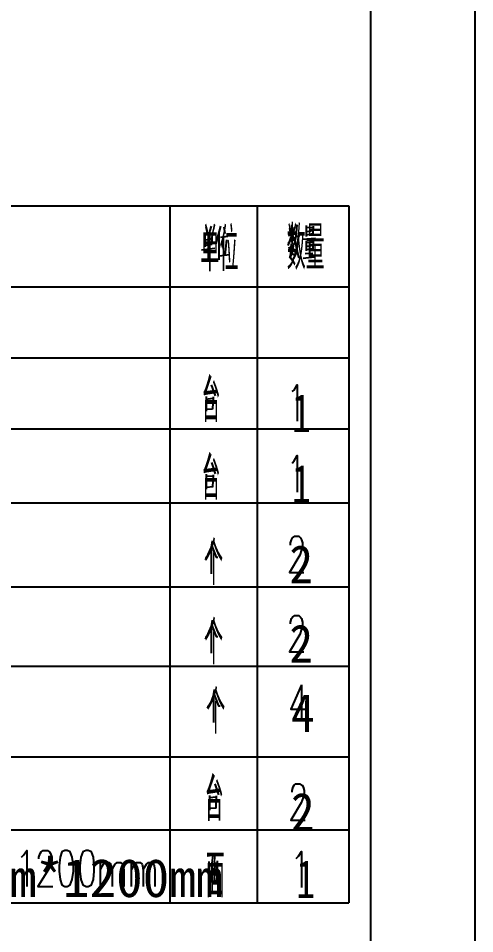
# Model space of a CAD drawing. Header units: metres. Extents: x 17 to 1264, y 17 to 859.
# Drawn here: x 1083.3 to 1207.4, y 350 to 599.1 of the extents above; entities that cross this region are included whole.
import ezdxf

# ---------------------------------------------------------------- set-up
doc = ezdxf.new("R2010")
doc.units = ezdxf.units.M
for name, color, linetype in [('LINES', 7, 'Continuous'), ('POLYLINES', 4, 'Continuous'), ('RECTS', 7, 'Continuous'), ('TEXTS', 3, 'Continuous')]:
    doc.layers.add(name, color=color, linetype=linetype)

msp = doc.modelspace()

# ---------------------------------------------------------------- linework, layer by layer
at = {"layer": 'LINES'}
for p, q in [((1179.14, 45.22), (1179.14, 830.45)), ((914.68, 548.06), (1173.16, 548.06)), ((1124.49, 548.06), (1124.49, 358.42)), ((1148.25, 548.06), (1148.25, 358.42)), ((1173.16, 548.06), (1173.16, 358.42)), ((1134.28, 542.45), (1134.71, 540.72)), ((1135.72, 542.59), (1135.15, 540.43)), ((1138.31, 542.59), (1137.02, 537.84)), ((1139.18, 542.3), (1139.47, 540.58)), ((1157.03, 542.02), (1157.32, 540.58)), ((1157.61, 542.88), (1157.61, 538.13)), ((1158.33, 542.3), (1158.04, 540.29)), ((1161.64, 542.74), (1161.64, 539.71)), ((1161.64, 542.16), (1163.37, 542.3)), ((1161.64, 541.15), (1163.08, 541.3)), ((1163.51, 542.59), (1163.37, 540.43)), ((1133.99, 540.58), (1133.99, 536.98)), ((1135.87, 540.43), (1133.99, 540.14)), ((1134.28, 538.85), (1135.72, 539.14)), ((1135, 533.38), (1135, 540.29)), ((1136.01, 540.58), (1135.87, 537.7)), ((1137.88, 540.58), (1137.88, 533.38)), ((1138.31, 539.57), (1140.33, 539.86)), ((1138.75, 538.56), (1139.03, 536.26)), ((1139.9, 538.85), (1139.47, 534.67)), ((1157.61, 540), (1156.6, 537.26)), ((1156.75, 540), (1158.62, 540.43)), ((1157.61, 539.86), (1158.33, 538.56)), ((1158.76, 539.71), (1159.91, 540)), ((1160.63, 538.99), (1164.09, 539.28)), ((1163.37, 540.43), (1161.64, 540.14)), ((1161.64, 538.56), (1161.64, 535.82)), ((1161.64, 538.13), (1163.37, 538.27)), ((1162.51, 538.27), (1162.51, 534.1)), ((1163.51, 538.56), (1163.37, 536.4)), ((1133.13, 536.11), (1136.73, 536.54)), ((1133.99, 537.26), (1136.01, 537.7)), ((1156.75, 536.69), (1158.04, 537.12)), ((1163.37, 536.4), (1161.64, 536.11)), ((1161.79, 537.12), (1163.08, 537.26)), ((1138.03, 534.53), (1140.62, 534.82)), ((1160.78, 533.81), (1163.8, 534.24)), ((1161.35, 535.1), (1163.37, 535.25)), ((914.68, 526.03), (1173.16, 526.03)), ((914.54, 506.74), (1173.16, 506.74)), ((1135.58, 501.7), (1133.99, 497.09)), ((1135.72, 499.39), (1136.87, 496.37)), ((1133.99, 496.94), (1136.44, 497.52)), ((1134.43, 496.22), (1134.43, 492.19)), ((1134.43, 495.5), (1136.15, 495.79)), ((1136.3, 496.08), (1136.15, 492.77)), ((1136.15, 492.77), (1134.43, 492.62)), ((914.54, 487.44), (1173.16, 487.44)), ((1135.58, 480.53), (1133.99, 475.92)), ((1133.99, 475.92), (1136.44, 476.35)), ((1135.87, 478.22), (1136.87, 475.2)), ((1134.43, 475.06), (1134.43, 471.02)), ((1134.43, 474.48), (1136.3, 474.62)), ((1136.3, 474.91), (1136.15, 471.6)), ((1136.3, 471.6), (1134.43, 471.46)), ((914.54, 467.28), (1173.16, 467.28)), ((1135.87, 447.98), (1135.87, 454.46)), ((914.54, 444.38), (1173.16, 444.38)), ((1135.87, 426.38), (1135.87, 432.86)), ((914.54, 422.78), (1173.16, 422.78)), ((1160.35, 417.74), (1160.35, 407.81)), ((1136.44, 407.52), (1136.44, 414)), ((914.54, 398.16), (1173.16, 398.16)), ((1136.44, 393.12), (1134.86, 388.51)), ((1134.86, 388.51), (1137.31, 388.94)), ((1136.73, 390.82), (1137.74, 387.79)), ((1135.29, 387.65), (1135.29, 383.62)), ((1135.29, 387.07), (1137.16, 387.22)), ((1137.16, 387.5), (1137.02, 384.19)), ((1137.16, 384.19), (1135.29, 384.05)), ((914.54, 378.29), (1173.16, 378.29)), ((1137.88, 371.52), (1134.71, 371.09)), ((1136.01, 369.07), (1136.3, 371.38)), ((1105.63, 362.88), (1105.63, 369.36)), ((1114.12, 362.88), (1114.12, 369.36)), ((1135.15, 369.65), (1135.15, 363.31)), ((1137.45, 369.22), (1135.15, 368.93)), ((1135.87, 368.93), (1135.87, 364.32)), ((1136.73, 369.07), (1136.59, 364.46)), ((1137.31, 363.46), (1137.45, 369.79)), ((1136.44, 367.78), (1135.87, 367.63)), ((1135.87, 366.19), (1136.44, 366.34)), ((1135.15, 364.03), (1137.31, 364.46)), ((914.54, 358.42), (1173.16, 358.42))]:
    msp.add_line(p, q, dxfattribs=at)
at = {"layer": 'POLYLINES'}
for points in [[(1159.05, 542.88), (1158.91, 540.86), (1158.76, 539.71), (1158.33, 537.7)], [(1159.48, 539.86), (1159.19, 537.12), (1158.91, 535.25), (1158.04, 533.66)], [(1158.47, 538.56), (1159.48, 534.1), (1160.06, 534.1)], [(1158.19, 537.84), (1157.9, 535.97), (1157.61, 534.67), (1157.03, 533.81)], [(1157.61, 537.84), (1157.18, 535.68), (1158.33, 534.67)], [(1157.75, 497.52), (1158.33, 497.95), (1159.19, 499.39), (1159.19, 489.46)], [(1157.75, 478.08), (1158.33, 478.66), (1159.19, 480.1), (1159.19, 470.16)], [(1136.01, 456.91), (1135.72, 455.18), (1134.86, 453.17), (1134.14, 451.73)], [(1157.32, 455.76), (1157.32, 456.34), (1157.61, 457.2), (1157.9, 457.78), (1158.47, 458.21), (1159.63, 458.21), (1160.06, 457.78), (1160.35, 457.2), (1160.63, 456.34), (1160.63, 455.33), (1160.35, 454.46), (1159.91, 453.02), (1157.03, 448.27), (1160.92, 448.27)], [(1135.87, 455.76), (1137.16, 452.45), (1137.59, 452.45)], [(1157.32, 434.3), (1157.32, 434.74), (1157.61, 435.74), (1157.9, 436.18), (1158.47, 436.61), (1159.63, 436.61), (1160.06, 436.18), (1160.35, 435.74), (1160.63, 434.74), (1160.63, 433.87), (1160.35, 432.86), (1159.91, 431.42), (1157.03, 426.67), (1160.92, 426.67)], [(1136.01, 435.31), (1135.72, 433.73), (1134.86, 431.57), (1134.14, 430.13)], [(1135.87, 434.16), (1137.16, 430.85), (1137.59, 430.85)], [(1136.59, 416.45), (1136.3, 414.72), (1135.58, 412.7), (1134.71, 411.26)], [(1160.35, 417.74), (1157.47, 411.12), (1161.79, 411.12)], [(1136.44, 415.3), (1137.74, 411.98), (1138.17, 411.98)], [(1157.75, 388.51), (1157.75, 388.94), (1158.04, 389.95), (1158.33, 390.38), (1158.76, 390.82), (1159.91, 390.82), (1160.49, 390.38), (1160.78, 389.95), (1161.07, 388.94), (1161.07, 387.94), (1160.78, 387.07), (1160.2, 385.63), (1157.47, 380.88), (1161.35, 380.88)], [(1084.17, 370.8), (1084.75, 371.38), (1085.61, 372.67), (1085.61, 362.88)], [(1088.92, 370.37), (1088.92, 370.8), (1089.21, 371.81), (1089.5, 372.24), (1090.07, 372.67), (1091.23, 372.67), (1091.8, 372.24), (1092.09, 371.81), (1092.38, 370.8), (1092.38, 369.94), (1092.09, 368.93), (1091.51, 367.49), (1088.63, 362.88), (1092.67, 362.88)], [(1095.98, 372.67), (1095.11, 372.24), (1094.68, 370.8), (1094.39, 368.5), (1094.39, 367.06), (1094.68, 364.75), (1095.11, 363.31), (1095.98, 362.88), (1096.55, 362.88), (1097.42, 363.31), (1097.99, 364.75), (1098.28, 367.06), (1098.28, 368.5), (1097.99, 370.8), (1097.42, 372.24), (1096.55, 372.67), (1095.98, 372.67)], [(1101.74, 372.67), (1100.87, 372.24), (1100.3, 370.8), (1100.01, 368.5), (1100.01, 367.06), (1100.3, 364.75), (1100.87, 363.31), (1101.74, 362.88), (1102.31, 362.88), (1103.18, 363.31), (1103.75, 364.75), (1103.9, 367.06), (1103.9, 368.5), (1103.75, 370.8), (1103.18, 372.24), (1102.31, 372.67), (1101.74, 372.67)], [(1158.91, 370.51), (1159.48, 371.09), (1160.35, 372.38), (1160.35, 362.59)], [(1105.63, 367.49), (1106.49, 368.93), (1107.07, 369.36), (1107.93, 369.36), (1108.51, 368.93), (1108.79, 367.49), (1108.79, 362.88)], [(1108.79, 367.49), (1109.66, 368.93), (1110.23, 369.36), (1111.1, 369.36), (1111.67, 368.93), (1111.96, 367.49), (1111.96, 362.88)], [(1114.12, 367.49), (1114.99, 368.93), (1115.56, 369.36), (1116.43, 369.36), (1117, 368.93), (1117.29, 367.49), (1117.29, 362.88)], [(1117.29, 367.49), (1118.15, 368.93), (1118.73, 369.36), (1119.59, 369.36), (1120.17, 368.93), (1120.46, 367.49), (1120.46, 362.88)]]:
    msp.add_lwpolyline(points, dxfattribs=at)
at = {"layer": 'RECTS'}
msp.add_lwpolyline([(16.84, 858.82), (1207.43, 858.82), (1207.43, 16.85), (16.84, 16.85)], dxfattribs=at)

# ---------------------------------------------------------------- texts
at = {"layer": 'TEXTS'}
for s, width, p in [('单位', 0.381771, (1132.84, 531.42)), ('数量', 0.381771, (1156.31, 531.85)), ('台', 0.381771, (1133.13, 490.38)), ('1', 0.726984, (1157.75, 486.55)), ('台', 0.381771, (1133.13, 469.21)), ('1', 0.726984, (1157.75, 467.25)), ('个', 0.381771, (1133.85, 446.03)), ('2', 0.908729, (1157.03, 445.36)), ('个', 0.381771, (1133.85, 424.43)), ('2', 0.908729, (1157.03, 423.76)), ('个', 0.381771, (1134.43, 405.57)), ('4', 0.908729, (1157.47, 404.9)), ('台', 0.381771, (1133.99, 381.81)), ('2', 0.908729, (1157.47, 377.97)), ('2260mm*600mm*1200mm', 1.02362, (1001.37, 359.97)), ('面', 0.381771, (1134.28, 361.07)), ('1', 0.726984, (1158.91, 359.68))]:
    msp.add_text(s, height=10.39, dxfattribs=dict(at, width=width)).set_placement(p)

doc.saveas('drawing.dxf')
